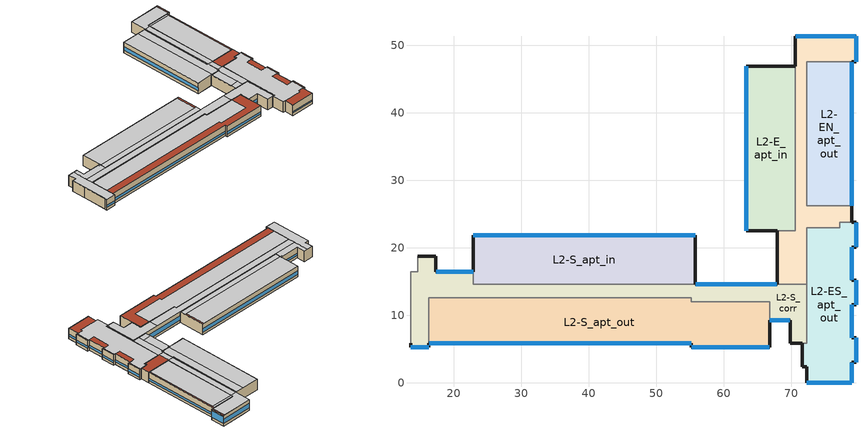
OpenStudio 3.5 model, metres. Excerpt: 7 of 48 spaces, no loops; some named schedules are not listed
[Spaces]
L2-ES_apt_out
 floor ground: 79.55,23.77 79.55,20.12 78.94,20.12 78.94,23.16 77.11,23.16 77.11,23.77 z3.07; 79.55,6.71 79.55,3.05 78.94,3.05 78.94,6.71 z3.07; 79.55,15.24 79.55,11.58 78.94,11.58 78.94,15.24 z3.07
 floor to L1-S_corr: 72.24,5.92 72.24,5.81 71.63,5.81 71.63,5.92 z3.07
 floor to L1-ES_apt: 78.94,23.16 78.94,0 72.24,0 72.24,2.44 71.63,2.44 71.63,5.81 72.24,5.81 72.24,23.03 77.11,23.03 77.11,23.16 z3.07
 wall outside: 71.63,5.92 71.63,2.44 72.24,2.44 72.24,0 78.94,0 78.94,3.05 79.55,3.05 79.55,6.71 78.94,6.71 78.94,11.58 79.55,11.58 79.55,15.24 78.94,15.24 78.94,20.12 79.55,20.12 79.55,23.77 78.94,23.77 z3.07:6.13
 wall to L2-E_corr: 78.94,23.77 77.11,23.77 77.11,23.03 72.24,23.03 72.24,14.59 z3.07:6.13
 wall to L2-S_corr: 72.24,14.59 72.24,5.92 71.63,5.92 z3.07:6.13
 window: 72.26,0 78.92,0 z3.83:4.14; 79.55,20.14 79.55,23.75 / 78.94,0.03 78.94,3.02 / 79.55,11.61 79.55,15.21 / 78.94,6.73 78.94,11.56 / 78.94,15.27 78.94,20.09 / 79.55,3.07 79.55,6.68 z3.83:4.45
 ceiling to L3-ES_apt_out: 77.46,2.44 77.46,3.05 79.25,3.05 79.25,6.71 77.46,6.71 77.46,11.58 79.25,11.58 79.25,15.24 77.46,15.24 77.46,20.12 79.25,20.12 79.25,23.77 77.11,23.77 77.11,23.03 72.24,23.03 72.24,5.92 71.63,5.92 71.63,2.44 z6.13
 roof outside: 77.46,15.24 78.94,15.24 78.94,20.12 77.46,20.12 z6.13; 79.55,20.12 79.55,23.77 79.25,23.77 79.25,20.12 z6.13; 78.94,0 78.94,3.05 77.46,3.05 77.46,2.44 72.24,2.44 72.24,0 z6.13; 79.55,3.05 79.55,6.71 79.25,6.71 79.25,3.05 z6.13; 79.55,11.58 79.55,15.24 79.25,15.24 79.25,11.58 z6.13; 77.46,6.71 78.94,6.71 78.94,11.58 77.46,11.58 z6.13
L2-S_corr
 floor to L1-S_corr: 22.86,14.61 22.86,14.59 72.24,14.59 72.24,5.92 69.78,5.92 69.78,9.27 66.75,9.27 66.75,12.01 55.17,12.01 55.17,12.62 16.29,12.62 16.29,5.31 13.58,5.31 13.58,14.61 z3.07
 floor ground: 17.35,18.75 17.35,16.51 22.86,16.51 22.86,14.61 13.58,14.61 13.58,16.51 14.63,16.51 14.63,18.75 z3.07
 wall outside: 22.86,16.51 17.35,16.51 17.35,18.75 14.63,18.75 / 67.86,14.59 55.78,14.59 / 66.75,9.27 69.78,9.27 69.78,5.92 71.63,5.92 / 13.58,5.92 13.58,5.31 16.29,5.31 16.29,5.92 z3.07:6.13
 wall to L2-W_apt_out: 13.58,12.62 13.58,5.92 z3.07:6.13
 wall to L2-W_corr: 13.58,16.51 13.58,12.62 z3.07:6.13
 wall to L2-W_apt_in: 14.63,18.75 14.63,16.51 13.58,16.51 z3.07:6.13
 wall to L2-S_apt_in: 55.78,14.59 22.86,14.59 22.86,16.51 z3.07:6.13
 wall to L2-E_corr: 72.24,14.59 67.86,14.59 z3.07:6.13
 wall to L2-S_apt_out: 16.29,5.92 16.29,12.62 55.17,12.62 55.17,12.01 66.75,12.01 66.75,9.27 z3.07:6.13
 window: 13.6,5.31 16.27,5.31 / 22.83,16.51 17.37,16.51 z3.83:4.45; 66.78,9.27 69.76,9.27 z3.83:4.76; 67.83,14.59 55.8,14.59 z3.83:5.06
 ceiling to L3-W_corr: 16.29,5.31 16.29,18.75 14.63,18.75 14.63,16.51 13.58,16.51 13.58,5.31 z6.13
 ceiling to L3-S_corr: 71.93,5.92 71.93,14.59 63.7,14.59 63.7,12.01 66.88,12.01 66.88,9.27 69.78,9.27 69.78,5.92 z6.13; 22.86,14.59 22.86,16.19 22.43,16.19 22.43,16.51 17.35,16.51 17.35,18.75 16.29,18.75 16.29,14.59 z6.13
 ceiling to L3-S_apt_in: 22.86,16.19 22.86,16.51 22.43,16.51 22.43,16.19 z6.13
 ceiling to L3-ES_apt_out: 72.24,5.92 72.24,14.59 71.93,14.59 71.93,5.92 z6.13
 ceiling to L3-S_apt_out: 55.17,12.01 63.7,12.01 63.7,14.59 16.29,14.59 16.29,12.62 55.17,12.62 z6.13
 roof outside: 66.88,9.27 66.88,12.01 66.75,12.01 66.75,9.27 z6.13
L2-S_apt_out
 floor to L1-S_apt: 55.17,12.62 55.17,12.01 66.75,12.01 66.75,5.31 55.17,5.31 55.17,5.92 16.29,5.92 16.29,12.62 z3.07
 wall outside: 16.29,5.92 55.17,5.92 55.17,5.31 66.75,5.31 66.75,9.27 z3.07:6.13
 window: 16.32,5.92 55.14,5.92 / 55.19,5.31 66.73,5.31 z3.83:4.44
 ceiling to L3-S_apt_out: 63.7,7.28 63.7,12.01 55.17,12.01 55.17,12.62 16.29,12.62 16.29,7.89 55.17,7.89 55.17,7.28 z6.13
 roof outside: 66.75,5.31 66.75,12.01 63.7,12.01 63.7,7.28 55.17,7.28 55.17,7.89 16.29,7.89 16.29,5.92 55.17,5.92 55.17,5.31 z6.13
L2-S_apt_in
 floor ground: 55.78,21.91 55.78,14.61 22.86,14.61 22.86,21.91 z3.07
 floor to L1-S_corr: 55.78,14.61 55.78,14.59 22.86,14.59 22.86,14.61 z3.07
 wall outside: 55.78,14.59 55.78,21.91 22.86,21.91 22.86,16.51 z3.07:6.13
 window: 55.75,21.91 22.89,21.91 z3.83:4.75
 ceiling to L3-S_apt_in: 55.35,16.19 55.35,21.91 22.86,21.91 22.86,16.19 z6.13
 ceiling to L3-S_corr: 55.78,14.59 55.78,16.19 22.86,16.19 22.86,14.59 z6.13
 roof outside: 55.78,16.19 55.78,21.91 55.35,21.91 55.35,16.19 z6.13
L2-E_corr
 floor to L1-ES_apt: 77.11,23.16 77.11,23.03 72.24,23.03 72.24,23.16 z3.07
 floor to L1-E_corr: 72.24,51.38 72.24,50.79 79.55,50.79 79.55,47.55 72.24,47.55 72.24,26.21 72.85,26.21 72.85,23.16 72.24,23.16 72.24,14.61 70.62,14.61 70.62,51.38 z3.07
 floor to L1-S_corr: 72.24,14.61 72.24,14.59 67.86,14.59 67.86,14.61 z3.07
 floor ground: 79.55,51.38 79.55,50.79 72.24,50.79 72.24,51.38 z3.07; 70.62,51.38 70.62,14.61 67.86,14.61 67.86,22.56 70.59,22.56 70.59,51.38 z3.07; 78.94,26.21 78.94,23.77 77.11,23.77 77.11,23.16 72.85,23.16 72.85,26.21 z3.07
 wall outside: 67.86,22.56 67.86,14.59 / 78.94,47.55 79.55,47.55 79.55,51.38 70.59,51.38 70.59,46.94 / 78.94,23.77 78.94,26.21 z3.07:6.13
 wall to L2-E_apt_in: 70.59,46.94 70.59,22.56 67.86,22.56 z3.07:6.13
 wall to L2-EN_apt_out: 78.94,26.21 72.24,26.21 72.24,47.55 78.94,47.55 z3.07:6.13
 window: 79.53,51.38 70.61,51.38 z3.83:5.06; 79.55,47.57 79.55,51.36 z3.83:5.69
 ceiling to L3-E_apt_in: 68.15,22.42 68.15,22.56 67.86,22.56 67.86,22.42 z6.13
 ceiling to L3-E_corr: 71.93,23.03 71.93,26.21 70.59,26.21 70.59,23.03 z6.13; 72.24,46.94 72.24,47.55 79.25,47.55 79.25,51.38 70.59,51.38 70.59,46.94 z6.13; 70.28,16.19 70.28,22.56 68.15,22.56 68.15,22.42 67.86,22.42 67.86,16.19 z6.13
 ceiling to L3-ES_apt_out: 77.11,23.03 77.11,23.77 76.81,23.77 76.81,23.03 z6.13; 72.24,14.59 72.24,23.03 70.59,23.03 70.59,22.56 70.28,22.56 70.28,14.63 71.93,14.63 71.93,14.59 z6.13
 ceiling to L3-S_corr: 71.93,14.59 71.93,14.63 70.28,14.63 70.28,16.19 67.86,16.19 67.86,14.59 z6.13
 ceiling to L3-EN_apt_out: 72.24,26.21 72.24,46.94 70.59,46.94 70.59,26.21 z6.13
 roof outside: 79.55,47.55 79.55,51.38 79.25,51.38 79.25,47.55 z6.13; 76.81,23.03 76.81,23.77 78.94,23.77 78.94,26.21 71.93,26.21 71.93,23.03 z6.13
L2-E_apt_in
 floor ground: 70.59,46.94 70.59,22.56 63.27,22.56 63.27,46.94 z3.07
 wall outside: 70.59,46.94 63.27,46.94 63.27,22.56 67.86,22.56 z3.07:6.13
 window: 63.27,46.91 63.27,22.58 z3.83:4.75
 ceiling to L3-E_corr: 70.28,22.56 70.28,23.03 70.59,23.03 70.59,26.21 70.28,26.21 70.28,46.94 68.15,46.94 68.15,22.56 z6.13
 ceiling to L3-ES_apt_out: 70.59,22.56 70.59,23.03 70.28,23.03 70.28,22.56 z6.13
 ceiling to L3-E_apt_in: 68.15,22.56 68.15,46.8 63.27,46.8 63.27,22.56 z6.13
 ceiling to L3-EN_apt_out: 70.59,26.21 70.59,46.94 70.28,46.94 70.28,26.21 z6.13
 roof outside: 68.15,46.8 68.15,46.94 63.27,46.94 63.27,46.8 z6.13
L2-EN_apt_out
 floor to L1-EN_apt: 78.94,47.55 78.94,26.21 72.24,26.21 72.24,47.55 z3.07
 wall outside: 78.94,26.21 78.94,47.55 z3.07:6.13
 window: 78.94,26.24 78.94,47.52 z3.83:4.44
 ceiling to L3-E_corr: 78.64,46.94 78.64,47.55 72.24,47.55 72.24,46.94 z6.13
 ceiling to L3-EN_apt_out: 78.64,26.21 78.64,46.94 72.24,46.94 72.24,26.21 z6.13
 roof outside: 78.94,26.21 78.94,47.55 78.64,47.55 78.64,26.21 z6.13
[Building]
M6 Prop: Building Sector Type=Residential; Nominal Floor to Floor Height {m}=3.048; Space Type=M6 Mid-riseApartment Apartment; Default Construction Set=M6 ClimateZone 5-6 (m apt) ConstSet; Default Schedule Set=Mid-riseApartment Apartment Schedules
[ClimateZones]
Climate Zone Institution Name 1=ASHRAE; Climate Zone Document Name 1=ANSI/ASHRAE Standard 169; Climate Zone Document Year 1=2006; Climate Zone Institution Name 2=CEC; Climate Zone Document Name 2=California Climate Zone Descriptions; Climate Zone Document Year 2=1995
[Site]
Broomfield Jeffco  Boulder   S: Latitude {deg}=40.13; Longitude {deg}=-105.24; Time Zone {hr}=-7; Elevation {m}=1689
[SizingPeriod:DesignDay] Barometric Pressure {Pa}=81198; Sky Clearness=0; Rain Indicator=No; Snow Indicator=No; Day of Month=21; Daylight Saving Time Indicator=No; Dry-Bulb Temperature Range Modifier Type=DefaultMultipliers
Name | Maximum Dry-Bulb Temperature {C} | Daily Dry-Bulb Temperature Range {deltaC} | Wind Speed {m/s} | Wind Direction {deg} | Month | Day Type | Humidity Condition Type | Wetbulb or DewPoint at Maximum Dry-Bulb {C} | Solar Model Indicator | ASHRAE Clear Sky Optical Depth for Beam Irradiance | ASHRAE Clear Sky Optical Depth for Diffuse Irradiance
Denver Centennial  Golden   N Ann Htg 99.6% Condns DB | -18.8 | 0 | 3 | 340 | 12 | WinterDesignDay | Wetbulb | -18.8 | ASHRAEClearSky
Denver Centennial  Golden   N Ann Clg .4% Condns DP=>MDB | 20.2 | 15.2 | 4.9 | 0 | 7 | SummerDesignDay | Dewpoint | 16.1 | ASHRAETau | 0.424 | 2.025
Denver Centennial  Golden   N Ann Htg Wind 99.6% Condns WS=>MCDB | 3.9 | 0 | 12.2 | 340 | 12 | WinterDesignDay | Wetbulb | 3.9 | ASHRAEClearSky
Denver Centennial  Golden   N Ann Clg .4% Condns DB=>MWB | 33 | 15.2 | 4.9 | 0 | 7 | SummerDesignDay | Wetbulb | 15.7 | ASHRAETau | 0.424 | 2.025
[DefaultSurfaceConstructions]
Name | Floor Construction | Wall Construction | Roof Ceiling Construction
ASHRAE 90.1-2004 ClimateZone 5-6 (m apt) Exterior DefSurfCons | 000 ExtSlabCarpet 4in ClimateZone 1-8 | M6 ExtWall WoodFrame ClimateZone 4-6 | M6 ExtRoof IEAD ClimateZone 5-6
000 Interior DefSurfCons 2 | 000 Interior Floor | 000 Interior Wall | 000 Interior Ceiling
000 Ground DefSurfCons 2 | 000 ExtSlabCarpet 4in ClimateZone 1-8 | 000 ExtSlabCarpet 4in ClimateZone 1-8 | 000 ExtSlabCarpet 4in ClimateZone 1-8
[Construction]
000 ExtSlabCarpet 4in ClimateZone 1-8: MAT-CC05 4 HW CONCRETE, CP02 CARPET PAD
000 Interior Wall: 000 G01a 19mm gypsum board, 000 F04 Wall air space resistance, 000 G01a 19mm gypsum board
000 Interior Ceiling: 000 M11 100mm lightweight concrete, 000 F05 Ceiling air space resistance, 000 F16 Acoustic tile
000 Exterior Door: 000 F08 Metal surface, 000 I01 25mm insulation board
000 Exterior Window: 000 Clear 3mm, 000 Air 13mm, 000 Clear 3mm
000 Interior Window: 000 Clear 3mm
000 Interior Door; 000 Interior Partition: 000 G05 25mm wood
M6 Win CZ 5 0.26_0.24: Fixed Window U0.26/S0.24/V0.65
M6 ExtWall WoodFrame ClimateZone 4-6: 1IN Stucco 2, Wood Frame NonRes Wall Insulation-3.45, 1/2IN Gypsum 2
M6 ExtRoof IEAD ClimateZone 5-6: Roof Membrane 1, IEAD NonRes Roof Insulation-5.75, Metal Roofing
000 Interior Floor: 000 F16 Acoustic tile, 000 F05 Ceiling air space resistance, 000 M11 100mm lightweight concrete
[Material]
Name | Roughness | Thickness {m} | Conductivity {W/m-K} | Density {kg/m3} | Specific Heat {J/kg-K} | Thermal Absorptance | Solar Absorptance | Visible Absorptance
MAT-CC05 4 HW CONCRETE | Rough | 0.1016 | 1.311 | 2240 | 836.8 | 0.9 | 0.7 | 0.7
Metal Roofing | MediumSmooth | 0.0015 | 45.006 | 7680 | 418.4 | 0.9 | 0.3 | 0.3
000 G01a 19mm gypsum board | MediumSmooth | 0.019 | 0.16 | 800 | 1090
000 M11 100mm lightweight concrete | MediumRough | 0.1016 | 0.53 | 1280 | 840
000 F16 Acoustic tile | MediumSmooth | 0.0191 | 0.06 | 368 | 590
000 F08 Metal surface | Smooth | 0.0008 | 45.28 | 7824 | 500
000 I01 25mm insulation board | MediumRough | 0.0254 | 0.03 | 43 | 1210
000 G05 25mm wood | MediumSmooth | 0.0254 | 0.15 | 608 | 1630
Roof Membrane 1 | VeryRough | 0.0095 | 0.16 | 1121.29 | 1460 | 0.9 | 0.7 | 0.7
IEAD NonRes Roof Insulation-5.75 | MediumRough | 0.268738 | 0.049 | 265 | 836.8 | 0.9 | 0.7 | 0.7
Wood Frame NonRes Wall Insulation-3.45 | MediumRough | 0.153532 | 0.049 | 265 | 836.8 | 0.9 | 0.7 | 0.7
1IN Stucco 2 | Smooth | 0.0253 | 0.6918 | 1858 | 837 | 0.9 | 0.92 | 0.92
1/2IN Gypsum 2 | Smooth | 0.0127 | 0.16 | 784.9 | 830 | 0.9 | 0.92 | 0.92
[Material:NoMass]
CP02 CARPET PAD: Roughness=Smooth; Thermal Resistance {m2-K/W}=0.1; Thermal Absorptance=0.9; Solar Absorptance=0.7; Visible Absorptance=0.8
[Material:AirGap]
Name | Thermal Resistance
000 F04 Wall air space resistance | 0.15
000 F05 Ceiling air space resistance | 0.18
[DefaultSubSurfaceConstructions] Glass Door Construction=000 Exterior Window; Skylight Construction=000 Exterior Window; Tubular Daylight Dome Construction=000 Interior Window; Tubular Daylight Diffuser Construction=000 Interior Window
Name | Fixed Window Construction | Operable Window Construction | Door Construction
ASHRAE 90.1-2004 ClimateZone 5-6 (m apt) Exterior DefSubCons | M6 Win CZ 5 0.26_0.24 | M6 Win CZ 5 0.26_0.24 | 000 Exterior Door
000 Interior DefSubCons 2 | 000 Interior Window | 000 Interior Window | 000 Interior Door
[WindowMaterial:Glazing]
000 Clear 3mm: Optical Data Type=SpectralAverage; Thickness=0.003; Solar Transmittance at Normal Incidence=0.837; Front Side Solar Reflectance at Normal Incidence=0.075; Back Side Solar Reflectance at Normal Incidence=0.075; Visible Transmittance at Normal Incidence=0.898; Front Side Visible Reflectance at Normal Incidence=0.081; Back Side Visible Reflectance at Normal Incidence=0.081; Infrared Transmittance at Normal Incidence=0; Front Side Infrared Hemispherical Emissivity=0.84; Back Side Infrared Hemispherical Emissivity=0.84; Conductivity=0.9
[WindowMaterial:SimpleGlazingSystem]
Fixed Window U0.26/S0.24/V0.65: U-Factor=1.47628; Solar Heat Gain Coefficient=0.24; Visible Transmittance=0.65
[WindowMaterial:Gas]
000 Air 13mm: Gas Type=Air; Thickness=0.0127
[DefaultConstructionSet]
M6 ClimateZone 5-6 (m apt) ConstSet: Default Exterior Surface Constructions=ASHRAE 90.1-2004 ClimateZone 5-6 (m apt) Exterior DefSurfCons; Default Interior Surface Constructions=000 Interior DefSurfCons 2; Default Ground Contact Surface Constructions=000 Ground DefSurfCons 2; Default Exterior SubSurface Constructions=ASHRAE 90.1-2004 ClimateZone 5-6 (m apt) Exterior DefSubCons; Default Interior SubSurface Constructions=000 Interior DefSubCons 2; Interior Partition Construction=000 Interior Partition
[DefaultScheduleSet] People Activity Level Schedule=Mid-riseApartment Activity; Infiltration Schedule=Mid-riseApartment Infil
Name | Number of People Schedule | Lighting Schedule | Electric Equipment Schedule
Mid-riseApartment Corridor Schedules | Mid-riseApartment Corridor Bldg Occ (no lunch) | Mid-riseApartment Corridor Light - MFHR | Mid-riseApartment Corridor Equip MFHR
Mid-riseApartment Apartment Schedules | Mid-riseApartment Apartment Occ | Mid-riseApartment Apartment Light - MFHR | Mid-riseApartment Apartment Equip - MFHR
[Lights:Definition] Design Level Calculation Method=Watts/Area
Name | Watts per Space Floor Area
M6 Mid-riseApartment Apartment LightsDef | 3.336809
M6 Mid-riseApartment Corridor LightsDef | 5.274311
[DesignSpecification:OutdoorAir] Outdoor Air Method=Sum; Outdoor Air Flow per Person=0; Outdoor Air Flow Rate=0; Outdoor Air Flow Air Changes per Hour=0; Outdoor Air Flow Rate Fraction Schedule=Always On Discrete 1
Name | Outdoor Air Flow per Floor Area
Mid-riseApartment Apartment Outdoor Air | 0.000246385
Mid-riseApartment Corridor Outdoor Air | 0.000429509
[People:Definition] Number of People Calculation Method=People/Area; Fraction Radiant=0.3
Name | People per Space Floor Area
Mid-riseApartment Apartment PeopDef | 0.0349504
Mid-riseApartment Corridor PeopDef | 0.0107639
[ElectricEquipment:Definition] Design Level Calculation Method=Watts/Area
Name | Watts per Space Floor Area | Fraction Radiant
M6 Mid-riseApartment Apartment ElecDef | 14.53127 | 0
M6 Mid-riseApartment Corridor ElecDef | 2.15278
[ThermostatSetpoint:DualSetpoint]
Name | Heating Setpoint Temperature Schedule | Cooling Setpoint Temperature Schedule
Thermostat Setpoint Dual Setpoint 2; Thermostat Setpoint Dual Setpoint 7; Thermostat Setpoint Dual Setpoint 12; Thermostat Setpoint Dual Setpoint 17; Thermostat Setpoint Dual Setpoint 48 | Mid-riseApartment Apartment HtgSetp | Mid-riseApartment Apartment ClgSetp
Thermostat Setpoint Dual Setpoint 3; Thermostat Setpoint Dual Setpoint 8 | Corridor HtgSetp | Corridor ClgSetp
[BuildingStory]
Building Story 2: Nominal Z Coordinate {m}=0; Nominal Floor to Floor Height {m}=3.06705
[Space] Building Story=Building Story 2
Name | Space Type | Default Schedule Set | Thermal Zone | Design Specification Outdoor Air Object
L2-ES_apt_out | M6 Mid-riseApartment Apartment | Mid-riseApartment Apartment Schedules | Thermal Zone: L1-ES_apt | Mid-riseApartment Apartment Outdoor Air
L2-S_corr | M6 Mid-riseApartment Corridor | Mid-riseApartment Corridor Schedules | Thermal Zone: L1-S_corr | Mid-riseApartment Corridor Outdoor Air
L2-S_apt_out | M6 Mid-riseApartment Apartment | Mid-riseApartment Apartment Schedules | Thermal Zone: L1-S_apt | Mid-riseApartment Apartment Outdoor Air
L2-S_apt_in | M6 Mid-riseApartment Apartment | Mid-riseApartment Apartment Schedules | Thermal Zone: L2-S_apt_in | Mid-riseApartment Apartment Outdoor Air
L2-E_corr | M6 Mid-riseApartment Corridor | Mid-riseApartment Corridor Schedules | Thermal Zone: L1-E_corr | Mid-riseApartment Corridor Outdoor Air
L2-E_apt_in | M6 Mid-riseApartment Apartment | Mid-riseApartment Apartment Schedules | Thermal Zone: L2-E_apt_in | Mid-riseApartment Apartment Outdoor Air
L2-EN_apt_out | M6 Mid-riseApartment Apartment | Mid-riseApartment Apartment Schedules | Thermal Zone: L1-EN_apt | Mid-riseApartment Apartment Outdoor Air
[SpaceType] Standards Building Type=MidriseApartment
Name | Default Schedule Set | Design Specification Outdoor Air Object | Standards Space Type
M6 Mid-riseApartment Apartment | Mid-riseApartment Apartment Schedules | Mid-riseApartment Apartment Outdoor Air | Apartment
M6 Mid-riseApartment Corridor | Mid-riseApartment Corridor Schedules | Mid-riseApartment Corridor Outdoor Air | Corridor
[People]
Name | People Definition | Space or SpaceType
ASHRAE 90.1-2007 Mid-riseApartment Apartment PeopInst | Mid-riseApartment Apartment PeopDef | M6 Mid-riseApartment Apartment
ASHRAE 90.1-2007 Mid-riseApartment Corridor PeopInst | Mid-riseApartment Corridor PeopDef | M6 Mid-riseApartment Corridor
[Lights]
Name | Lights Definition | Space or SpaceType | Schedule
ASHRAE 90.1-2007 Mid-riseApartment Apartment LightsInst | M6 Mid-riseApartment Apartment LightsDef | M6 Mid-riseApartment Apartment
ASHRAE 90.1-2007 Mid-riseApartment Corridor LightsInst | M6 Mid-riseApartment Corridor LightsDef | M6 Mid-riseApartment Corridor | Always On Discrete
[ElectricEquipment]
Name | Electric Equipment Definition | Space or SpaceType
ASHRAE 90.1-2007 Mid-riseApartment Apartment ElecInst | M6 Mid-riseApartment Apartment ElecDef | M6 Mid-riseApartment Apartment
ASHRAE 90.1-2007 Mid-riseApartment Corridor ElecInst | M6 Mid-riseApartment Corridor ElecDef | M6 Mid-riseApartment Corridor
[SpaceInfiltration:DesignFlowRate] Schedule=Always On Discrete 1; Design Flow Rate Calculation Method=AirChanges/Hour; Design Flow Rate=0; Air Changes per Hour=0.2
Name | Space or SpaceType
ASHRAE 90.1-2004 Mid-riseApartment Apartment Infil | M6 Mid-riseApartment Apartment
ASHRAE 90.1-2004 Mid-riseApartment Corridor Infil | M6 Mid-riseApartment Corridor
[ThermalZone] Use Ideal Air Loads=No
Name | Thermostat
Thermal Zone: L2-E_apt_in | Thermostat Setpoint Dual Setpoint 12
Thermal Zone: L1-ES_apt | Thermostat Setpoint Dual Setpoint 2
Thermal Zone: L1-S_corr | Thermostat Setpoint Dual Setpoint 8
Thermal Zone: L1-EN_apt | Thermostat Setpoint Dual Setpoint 48
Thermal Zone: L1-S_apt | Thermostat Setpoint Dual Setpoint 7
Thermal Zone: L1-E_corr | Thermostat Setpoint Dual Setpoint 3
Thermal Zone: L2-S_apt_in | Thermostat Setpoint Dual Setpoint 17
[Exterior:Lights:Definition]
5668.0 w Exterior Lighting Definition: Design Level {W}=5668
[Exterior:Lights]
5668.0 w Exterior Light: Exterior Lights Definition=5668.0 w Exterior Lighting Definition; Schedule=5668.0 w Exterior Lights Sch; Control Option=AstronomicalClock
[Schedule:Ruleset]
Name | Default Day Schedule | Summer Design Day Schedule | Winter Design Day Schedule
Mid-riseApartment Activity | Mid-riseApartment Activity Default Schedule | Mid-riseApartment Activity Summer Design Day | Mid-riseApartment Activity Winter Design Day
Mid-riseApartment Infil | Mid-riseApartment Infil Default Schedule | Mid-riseApartment Infil Summer Design Day | Mid-riseApartment Infil Winter Design Day
Mid-riseApartment Apartment Occ | Mid-riseApartment Apartment Occ Default Schedule | Mid-riseApartment Apartment Occ Summer Design Day | Mid-riseApartment Apartment Occ Winter Design Day
Mid-riseApartment Apartment HtgSetp | Mid-riseApartment Apartment HtgSetp Default Schedule | Schedule Day 7 | Schedule Day 6
Corridor HtgSetp | Medium Office HtgSetp Default Schedule | Medium Office HtgSetp Summer Design Day | Medium Office HtgSetp Winter Design Day
Mid-riseApartment Apartment ClgSetp | Mid-riseApartment Apartment ClgSetp Default Schedule | Schedule Day 4 | Schedule Day 3
Corridor ClgSetp | Medium Office ClgSetp Default Schedule | Medium Office ClgSetp Summer Design Day | Medium Office ClgSetp Winter Design Day
Mid-riseApartment Corridor Bldg Occ (no lunch) | Medium Office Bldg Occ Default Schedule 2 | Medium Office Bldg Occ Summer Design Day 1 | Medium Office Bldg Occ Winter Design Day 1
Mid-riseApartment Apartment Light - MFHR | Mid-riseApartment Apartment Light Default Schedule 1 | Mid-riseApartment Apartment Light Summer Design Day 1 | Mid-riseApartment Apartment Light Winter Design Day 1
Mid-riseApartment Apartment Equip - MFHR | Mid-riseApartment Apartment Equip Default Schedule 1 | Mid-riseApartment Apartment Equip Summer Design Day 1 | Mid-riseApartment Apartment Equip Winter Design Day 1
Mid-riseApartment Corridor Equip MFHR | Mid-riseApartment BLDG ELEVATORS Default Schedule 1 | Mid-riseApartment BLDG ELEVATORS Summer Design Day 1 | Mid-riseApartment BLDG ELEVATORS Winter Design Day 1
Mid-riseApartment Corridor Light - MFHR | Mid-riseApartment Corridor Light Default Schedule 1 | Mid-riseApartment Corridor Light Summer Design Day 1 | Mid-riseApartment Corridor Light Winter Design Day 1
[Schedule:Day]
Mid-riseApartment Activity Default Schedule; Mid-riseApartment Activity Summer Design Day; Mid-riseApartment Activity Winter Design Day: 24, 0, 120
Mid-riseApartment Apartment Occ Default Schedule; Mid-riseApartment Apartment Occ Summer Design Day; Mid-riseApartment Apartment Occ Winter Design Day: 7, 0, 1, 8, 0, 0.85, 9, 0, 0.39, 16, 0, 0.25, 17, 0, 0.3, 18, 0, 0.52, 21, 0, 0.87, 24, 0, 1
Mid-riseApartment Apartment HtgSetp Default Schedule: 8, 0, 21.1, 23, 0, 22.2222, 24, 0, 21.1
Schedule Day 7; Schedule Day 6: 24, 0, 21.1
Mid-riseApartment Apartment ClgSetp Default Schedule: 10, 0, 25.5556, 15, 0, 26.6667, 24, 0, 25.5556
Schedule Day 4; Schedule Day 3: 24, 0, 23.9
Mid-riseApartment Apartment Light Default Schedule 1: 6, 0, 0.015, 7, 0, 0.077, 9, 0, 0.139, 12, 0, 0.108, 17, 0, 0.077, 18, 0, 0.108, 22, 0, 0.217, 23, 0, 0.186, 24, 0, 0.015
Mid-riseApartment Apartment Light Summer Design Day 1; Mid-riseApartment Apartment Light Winter Design Day 1: 4, 0, 0.067, 5, 0, 0.187, 6, 0, 0.394, 7, 0, 0.44, 8, 0, 0.393, 9, 0, 0.172, 15, 0, 0.119, 16, 0, 0.206, 17, 0, 0.439, 18, 0, 0.616, 19, 0, 0.829, 20, 0, 0.986, 21, 0, 1, 22, 0, 0.692, 23, 0, 0.384, 24, 0, 0.16
[Schedule:Constant] Value=1
Always On Discrete; Always On Discrete 1; 5668.0 w Exterior Lights Sch
